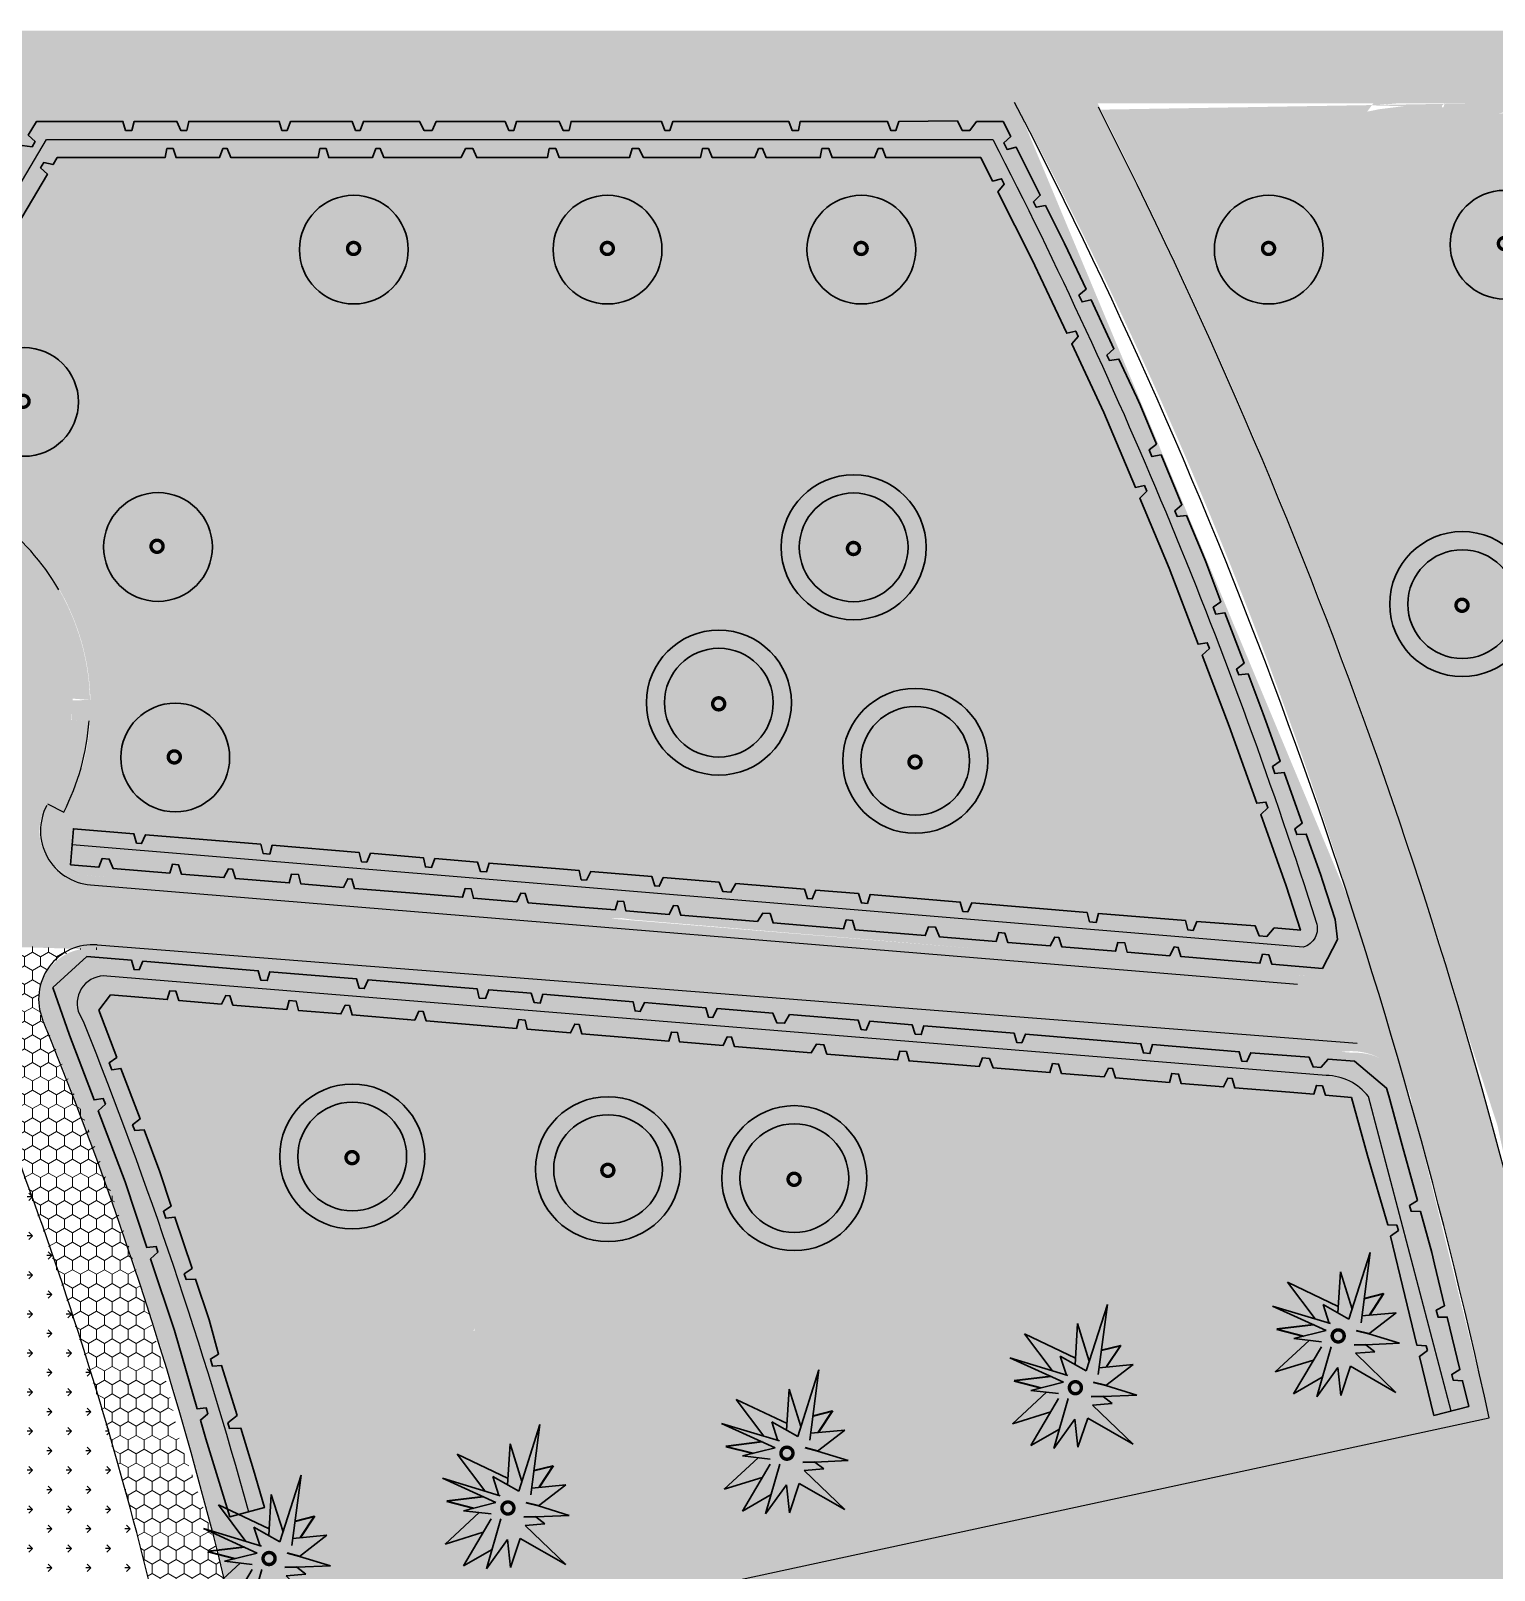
# Model space of a CAD drawing. Header units: millimetres. Extents: x -164772 to 106339, y -135449 to 107526.
# Drawn here: x 31627 to 71992, y 19521 to 61999 of the extents above; entities that cross this region are included whole.
import ezdxf

# ---------------------------------------------------------------- set-up
doc = ezdxf.new("R2010")
doc.units = ezdxf.units.MM
doc.linetypes.add('HIDDEN2', pattern=[4.762499999999999, 3.175, -1.5875])
for name, color, linetype, lineweight in [('bord2', 251, 'Continuous', 25), ('border', 250, 'HIDDEN2', 13), ('paving', 250, 'Continuous', 25)]:
    doc.layers.add(name, color=color, linetype=linetype, lineweight=lineweight)
for name, color, linetype, lineweight, true_color in [('graas', 7, 'Continuous', 25, 0x83f83f), ('hatch', 7, 'Continuous', 9, 0x4a4a4a), ('plants', 7, 'Continuous', 30, 0x3d5129)]:
    doc.layers.add(name, color=color, linetype=linetype, lineweight=lineweight, true_color=true_color)
doc.linetypes.add('зигзаг', pattern='A,0.00254,-5.08,[131,ltypeshp.shx,S=5.08,R=0,X=-5.08,Y=0],-10.16,[131,ltypeshp.shx,S=5.08,R=180,X=5.08,Y=0],-5.08', length=20.32254)
pattern_1 = [(90, (0, 0), (-219.9704516, 381), [254, -508]), (210, (0, 0), (-219.9704530418713, -380.9999991675352), [254, -508]), (150, (0, 0), (-439.9409046418711, 8.324647552006501e-07), [-508, 254])]
pattern_2 = [(180, (-4473365.146383688, -8882723.76375498), (-538.8153672, -538.8153672), [142.875, -934.7557343999999]), (135, (-4473365.146383688, -8882723.76375498), (-538.8153672641492, -538.8153672641491), [142.875, -619.1249999999999]), (225, (-4473365.146383688, -8882723.76375498), (538.8153672641491, -538.8153672641492), [142.875, -619.1249999999999])]

# ---------------------------------------------------------------- blocks, each defined once
blk = doc.blocks.new('С')
at = {"layer": 'plants', "const_width": 0.1885352972114263}
blk.add_lwpolyline([(63630.32345716628, 41940.31817765423, 1), (63630.98698572459, 41940.31817765423, 1)], format="xyb", close=True, dxfattribs=at)
at = {"layer": 'plants', "linetype": 'зигзаг', "ltscale": 0.1}
blk.add_circle((63630.59096005273, 41940.30680358259), 3, dxfattribs=at)
blk = doc.blocks.new('Б')
at = {"layer": 'plants', "const_width": 0.1885352972114263}
blk.add_lwpolyline([(63583.59903664938, 41953.88570157746, 1), (63584.26256520769, 41953.88570157746, 1)], format="xyb", close=True, dxfattribs=at)
at = {"layer": 'plants'}
for radius in [4, 3]:
    blk.add_circle((63583.86653953583, 41953.87432750583), radius, dxfattribs=at)
blk = doc.blocks.new('Р')
at = {"layer": 'plants', "const_width": 0.1885352972114263}
blk.add_lwpolyline([(63573.59903664942, 42000.92048726147, 1), (63574.26256520773, 42000.92048726147, 1)], format="xyb", close=True, dxfattribs=at)
at = {"layer": 'plants'}
blk.add_circle((63573.86653953586, 42000.90911318984), 4, dxfattribs=at)
at = {"layer": 'plants', "linetype": 'зигзаг', "ltscale": 0.1}
blk.add_circle((63573.86653953586, 42000.90911318984), 3, dxfattribs=at)
blk = doc.blocks.new('елка')
at = {"layer": 'plants'}
for p, q in [((2684.137915449879, -2741.3783145817), (2683.17369059867, -2738.18267230506)), ((2683.17369059867, -2738.18267230506), (2684.518721021184, -2741.139387633171)), ((2686.810000354512, -2738.334006180307), (2685.068330281675, -2740.20752258956)), ((2686.15154143987, -2740.43941125017), (2686.810000354512, -2738.334006180307)), ((2683.878856771224, -2740.519740085719), (2681.85674631787, -2738.996862432773)), ((2681.85674631787, -2738.996862432773), (2683.185360237356, -2741.803345910427)), ((2684.518721021184, -2741.139387633171), (2684.967064495355, -2739.347439359115)), ((2684.967064495355, -2739.347439359115), (2685.146400340556, -2740.870596969208)), ((2685.415407969526, -2740.870596969208), (2688.015789308447, -2739.347439359115)), ((2688.015789308447, -2739.347439359115), (2687.101557942712, -2740.925316069123)), ((2683.891041701811, -2742.393750073171), (2683.084026537239, -2740.960192355153)), ((2683.084026537239, -2740.960192355153), (2684.127159162083, -2741.303114969722)), ((2681.281810564045, -2741.913432647301), (2683.53731230745, -2741.780857791904)), ((2683.344918255866, -2742.566773831772), (2681.281810564045, -2741.913432647301)), ((2688.105461092217, -2741.945764131189), (2686.491423040732, -2742.483349965245)), ((2686.555035642428, -2741.775871016461), (2688.105461092217, -2741.945764131189)), ((2680.214629847011, -2743.558517127227), (2683.891041701811, -2742.393750073171)), ((2684.092640694763, -2743.061732288157), (2680.214629847011, -2743.558517127227)), ((2683.532362289072, -2744.992074845245), (2683.711705856611, -2743.110531185245)), ((2685.774079659928, -2742.752140629208), (2685.684407876159, -2743.827307791189)), ((2687.926125247015, -2744.992074845245), (2685.774079659928, -2742.752140629208)), ((2686.491423040732, -2742.483349965245), (2687.926125247015, -2744.992074845245)), ((2684.699671514813, -2743.482638365096), (2683.532362289072, -2744.992074845245)), ((2684.699671514813, -2743.482638365096), (2685.217886019367, -2745.183522291165)), ((2685.217886019367, -2745.183522291165), (2685.30016729786, -2743.333675832381)), ((2685.684407876159, -2743.827307791189), (2685.300167297859, -2743.33367583238))]:
    blk.add_line(p, q, dxfattribs=at)
at = {"layer": 'plants', "lineweight": 40, "ltscale": 0.5}
for p, q in [((2684.199966884971, -2740.439088401116), (2684.442664671782, -2738.421274240084)), ((2684.442664671782, -2738.421274240084), (2684.826215207915, -2739.910098373738)), ((2684.699671514813, -2743.482638365096), (2684.525454297167, -2742.804097973426)), ((2685.30016729786, -2743.333675832381), (2685.319599980388, -2742.674530534855)), ((2682.748386677804, -2743.233935265844), (2682.477887483905, -2744.29967250393)), ((2682.477887483905, -2744.29967250393), (2683.672987516406, -2743.516736150048))]:
    blk.add_line(p, q, dxfattribs=at)
at = {"layer": 'plants', "linetype": 'ByBlock'}
for p, q in [((2685.417303040573, -2741.406953151223), (2688.171811254628, -2740.619261634248)), ((2688.171811254628, -2740.619261634248), (2686.555035642428, -2741.775871016461))]:
    blk.add_line(p, q, dxfattribs=at)
at = {"layer": 'plants', "const_width": 0.1885352972114263}
blk.add_lwpolyline([(2684.485085379165, -2741.798864123845, 1), (2685.148613937472, -2741.798864123845, 1)], format="xyb", close=True, dxfattribs=at)

msp = doc.modelspace()

# ---------------------------------------------------------------- hatches: boundary and pattern name
at = {"layer": 'graas'}
h = msp.add_hatch(dxfattribs=at)
h.set_pattern_fill('GRASS,_O', color=256, scale=30, angle=90)
h.set_pattern_definition([(180, (200742.8288006829, -3999725.260354161), (-538.8153672, -538.8153672), [142.875, -934.7557343999999]), (135, (200742.8288006829, -3999725.260354161), (-538.8153672641492, -538.8153672641491), [142.875, -619.1249999999999]), (225, (200742.8288006829, -3999725.260354161), (538.8153672641491, -538.8153672641492), [142.875, -619.1249999999999])])
edge = h.paths.add_edge_path()
edge.add_arc((3959.030039913225, 48800.59289459283), 8126.676300431104, 100.7306834289347, 145.7787022963505)
edge.add_line((-2760.68765136486, 53370.96069615059), (-5900.72601699856, 50099.95196564474))
edge.add_line((-5900.726016998553, 50099.951965645), (-8851.633577133973, 47026.05413376272))
edge.add_line((-8851.633577133794, 47026.05413376265), (-10348.33013532541, 45466.83917947636))
edge.add_line((-10348.33013532524, 45466.8391794763), (-10842.03795222937, 44952.53890941931))
edge.add_arc((-245891.8045094286, -132689.9431384047), 294627.2970834593, 395.33427975828073, 397.0807266086936, ccw=False)
edge.add_line((-5537.296563743417, 37706.52013737107), (-2926.947686607469, 34304.2736373276))
edge.add_line((-2926.947686607753, 34304.27363732787), (-817.7235081878171, 34871.12028159363))
edge.add_line((-817.7235081878389, 34871.12028159345), (1639.938693978991, 36348.41422167256))
edge.add_line((1639.93869397902, 36348.41422167285), (1983.949727292129, 36555.19830061878))
edge.add_line((1983.949727292369, 36555.19830061872), (2392.792366512353, 36800.9524782408))
edge.add_line((2392.792366512316, 36800.95247824075), (4501.571216854194, 33113.4841246073))
edge.add_line((4501.571216853998, 33113.48412460745), (20764.61870250817, 41854.54762176766))
edge.add_line((20764.61870250824, 41854.54762176753), (20484.81444407463, 42616.20810554971))
edge.add_arc((26844.26657326167, 43383.19233996797), 6405.536370926965, 139.8377190172445, 186.8769651278477, ccw=False)
edge.add_arc((30384.76561330465, 45032.31910698724), 8793.341242286904, 147.8121510107635, 163.6038755406846, ccw=False)
edge.add_line((22942.90678013556, 49716.50391445267), (24396.06539333351, 52220.32135464699))
edge.add_line((24396.06539333353, 52220.32135464675), (25139.90782143709, 53501.97473186877))
edge.add_line((25139.90782143707, 53501.97473186911), (25908.2779090512, 54825.88969092269))
edge.add_line((25908.27790905136, 54825.88969092262), (28910.39088793335, 59998.58231077064))
edge.add_line((28910.39088793305, 59998.58231077068), (17584.9383189222, 59086.94208212709))
edge.add_line((17584.93831892239, 59086.94208212713), (14730.00065830357, 58828.99420451016))
edge.add_line((14730.0006583037, 58828.99420451005), (2445.901390035084, 56785.15984471024))
edge = h.paths.add_edge_path()
edge.add_line((17584.93831892239, 59086.94208212713), (28910.39088793324, 59998.58231077073))
edge.add_line((28910.39088793305, 59998.58231077068), (61051.76526143778, 59998.5823107816))
edge.add_arc((-69863.49566944156, -6844.387988402001), 146992.4767565257, 376.34994147656136, 387.04803655588955, ccw=False)
edge.add_line((71184.64739135207, 34534.46605710968), (72081.63738748418, 31795.96062640638))
edge.add_line((72081.63738748405, 31795.96062640616), (72642.9973684089, 29192.99456922585))
edge.add_line((72642.99736840904, 29192.9945692262), (73823.71738930132, 24152.16131918335))
edge.add_line((73823.71738930113, 24152.16131918322), (86177.33383768599, 26820.41754026585))
edge.add_line((86177.33383768584, 26820.41754026575), (89536.40661013717, 59998.58231077957))
edge.add_line((89536.40661013752, 59998.58231077951), (71564.05116068537, 59998.58231077588))
edge.add_line((71564.05116068499, 59998.5823107758), (68486.72604392386, 59765.60212672796))
edge.add_line((68486.72604392396, 59765.60212672832), (68810.07235207818, 59832.50878647034))
edge.add_line((68810.07235207802, 59832.50878647021), (69509.99787866534, 59921.54758957229))
edge.add_line((69509.99787866577, 59921.54758957219), (71564.05116068537, 59998.58231077594))
edge.add_line((71564.05116068499, 59998.5823107758), (69357.05951933387, 59998.5823107758))
edge.add_line((69357.05951933397, 59998.5823107758), (68609.75693280471, 59935.49813025258))
edge.add_line((68609.75693280456, 59935.49813025263), (68698.35998478961, 60039.5278659739))
edge.add_line((68698.35998478971, 60039.52786597381), (63167.04136877139, 59998.58231077576))
edge.add_line((63167.04136877154, 59998.5823107758), (68207.86377479992, 59998.5823107758))
edge.add_line((68207.86377479995, 59998.5823107758), (71564.05116068522, 59998.5823107758))
edge.add_line((71564.05116068499, 59998.5823107758), (69509.9978786654, 59921.54758957206))
edge.add_line((69509.99787866577, 59921.54758957219), (68609.7569328059, 59935.49813025272))
edge.add_line((68609.7569328055, 59935.49813025263), (68486.72604392383, 59765.60212672982))
edge.add_line((68486.72604392396, 59765.60212673018), (71564.05116068509, 59998.58231077621))
edge.add_line((71564.05116068499, 59998.5823107758), (17584.93831892219, 59086.94208212676))
h.paths.add_polyline_path([(70591.46466796633, 59890.67126700659), (70626.60701693661, 59998.5823107758), (70549.69458024969, 59932.10985402348), (70555.51738870583, 59885.39013478257)], flags=16)
h.paths.add_polyline_path([(72525.30902560634, 59784.2156843157), (72771.04261426927, 59846.08117221021), (72492.39406040937, 59838.38227186775), (72100.00797238687, 59698.22256156061)], flags=16)
h = msp.add_hatch(dxfattribs=at)
h.set_pattern_fill('GRASS,_O', color=256, scale=30, angle=90)
h.set_pattern_definition([(180, (-4349823.759995895, -8691380.912882064), (-538.8153672, -538.8153672), [142.875, -934.7557343999999]), (135, (-4349823.759995895, -8691380.912882064), (-538.8153672641492, -538.8153672641491), [142.875, -619.1249999999999]), (225, (-4349823.759995895, -8691380.912882064), (538.8153672641491, -538.8153672641492), [142.875, -619.1249999999999])])
edge = h.paths.add_edge_path()
edge.add_line((58802.18649480046, 59998.58231077254), (31219.72046533117, 59998.58231077436))
edge.add_line((31219.72046533107, 59998.58231077394), (66768.45920548827, 35930.83445437094))
edge.add_arc((66650.71388933455, 37425.32234277812), 1499.119077348959, 274.5048224896829, 368.6693147976592)
edge.add_line((68132.70516237916, 37651.28666450598), (58802.18649480029, 59998.58231077249))
h.paths.add_polyline_path([(31219.72046533479, 59998.58231076696), (26094.89882332851, 51168.42592688561), (65446.57312280891, 36021.28344385841), (66768.45920548841, 35930.83445437116)])
edge = h.paths.add_edge_path()
edge.add_arc((27242.2675825243, 50953.06372270505), 1167.405648680772, 169.3692226617063, 264.99699422448)
edge.add_line((27140.46046642001, 49790.10574423759), (27118.29065536735, 49290.59748656786))
edge.add_line((27118.29065536774, 49290.59748656773), (27653.50895678518, 49242.41496391705))
edge.add_line((27653.50895678504, 49242.41496391692), (27720.90811148148, 49737.8514925927))
edge.add_arc((26855.94573387058, 43379.70116071825), 6416.715324634556, 418.70846167043317, 442.25304273620395, ccw=False)
edge.add_line((30188.74221945481, 48863.012490843), (29929.04576130405, 48435.7447181008))
edge.add_line((29929.04576130417, 48435.74471810045), (30375.1095008492, 48136.06601362283))
edge.add_line((30375.10950084935, 48136.06601362307), (30672.50117628929, 48538.00903368546))
edge.add_arc((26855.94573390504, 43379.70116074153), 6416.715324592732, 361.3795355586285, 413.5028107841982, ccw=False)
edge.add_line((33270.80118961093, 43534.18429661685), (32770.9461133616, 43522.14674094427))
edge.add_line((32770.94611336171, 43522.14674094415), (32759.47362958042, 42984.8864988175))
edge.add_line((32759.47362958054, 42984.88649881774), (33258.35920813374, 42951.52215388743))
edge.add_arc((27439.30042462024, 43280.09934118346), 5828.328070209788, 330.9630723200451, 356.7681859281725, ccw=False)
edge.add_line((32535.04881052693, 40451.18497671097), (32103.18616417687, 40645.84159973451))
edge.add_arc((33191.63658622253, 39906.84674574717), 1315.613056894671, 145.8257646253128, 242.5063031528154)
edge.add_line((32584.28246382457, 38739.81688945371), (37747.50335521888, 38312.6893703806))
edge.add_line((37747.50335521923, 38312.68937038074), (47568.94021846448, 37500.21087113017))
edge.add_line((47568.9402184642, 37500.21087113026), (47921.30187049571, 37514.14800866012))
edge.add_line((47921.30187049574, 37514.14800865998), (48220.01194427489, 37472.55255632947))
edge.add_line((48220.01194427508, 37472.55255632944), (65446.57312280929, 36021.28344385845))
edge.add_line((65446.57312280891, 36021.28344385841), (26094.89882332821, 51168.42592689267))
h = msp.add_hatch(dxfattribs=at)
h.set_pattern_fill('GRASS,_O', color=256, scale=30, angle=90)
h.set_pattern_definition(pattern_2)
edge = h.paths.add_edge_path(flags=17)
edge.add_line((27371.74402735216, 37485.5114493999), (27415.33225706733, 36987.41500670218))
edge.add_arc((26855.94573388129, 43379.7011607271), 6416.715324623766, 228.048817025931, 275.0011915137461, ccw=False)
edge.add_line((22566.38956444451, 38607.49586060553), (22900.63815990081, 38979.35319404821))
edge.add_line((22900.6381599011, 38979.35319404819), (35675.24588529162, 15919.16346265457))
edge.add_arc((-69870.61643932879, -6846.827105901162), 107973.2345556773, 372.1720789778518, 383.5153994658531)
edge.add_arc((27578.01823929903, 35907.31182009171), 1591.622794655084, 371.84482852996, 457.4464747540169)
edge = h.paths.add_edge_path(flags=16)
edge.add_line((17722.21823786358, 26012.41495327283), (17746.42800129268, 26090.46865026337))
edge.add_line((17746.42800129271, 26090.46865026331), (17699.26809867951, 26020.34785824226))
edge.add_arc((17743.01577980789, 26109.74706807737), 99.52928374760653, 243.9250934254359, 257.938644652764)
edge = h.paths.add_edge_path()
edge.add_arc((21637.82023255407, 38008.40820470828), 1592.935431826166, 397.5556652949272, 475.9277020066376)
edge.add_line((20941.33045584356, 39441.00908454278), (15226.09002840879, 36456.89496368107))
edge.add_line((15226.09002840911, 36456.89496368128), (5435.140360566969, 31344.71962627672))
edge.add_line((5435.140360566984, 31344.71962627633), (9789.769502198433, 21151.75322705674))
edge.add_line((9789.769502198054, 21151.75322705698), (12675.85741866389, 10944.84196494857))
edge.add_line((12675.857418664, 10944.84196494849), (35675.24588529499, 15919.16346265461))
edge.add_line((35675.24588529506, 15919.16346265472), (22900.6381599009, 38979.35319405561))
edge = h.paths.add_edge_path(flags=16)
edge.add_line((14748.466003929, 22918.10263943024), (14772.67576735082, 22996.15633642806))
edge.add_line((14772.67576735067, 22996.15633642817), (14725.51586474475, 22926.03554439985))
edge.add_arc((14769.26354587331, 23015.43475423524), 99.52928374760653, 243.9250934254359, 257.938644652764)
h = msp.add_hatch(dxfattribs=at)
h.set_pattern_fill('GRASS,_O', color=256, scale=30, angle=90)
h.set_pattern_definition(pattern_2)
edge = h.paths.add_edge_path()
edge.add_line((68093.14571579659, 33798.20806192563), (52421.15711024041, 35094.67353432208))
edge.add_line((52421.15711024051, 35094.67353432209), (56428.8742063454, 20395.05110521149))
edge.add_line((56428.87420634526, 20395.05110521152), (71861.05069139814, 23728.24516082603))
edge.add_line((71861.05069139806, 23728.24516082605), (69630.54665916001, 32705.97791210807))
edge.add_arc((68175.01462590715, 32285.32285082623), 1515.09873619087, 376.1195228907318, 453.0975068508514)
edge = h.paths.add_edge_path(flags=16)
edge.add_line((46831.94478787175, 29214.34973503839), (46856.15455130085, 29292.40343202892))
edge.add_line((46856.15455130088, 29292.40343202933), (46808.99464868768, 29222.28264000829))
edge.add_arc((46852.74232981653, 29311.68184984339), 99.52928374760653, 243.9250934254359, 257.938644652764)
edge = h.paths.add_edge_path()
edge.add_line((52421.15711024051, 35094.67353432908), (43900.53934631121, 35799.54175573536))
edge.add_line((43900.53934631097, 35799.54175573544), (33295.98213629898, 36676.80389641605))
edge.add_arc((33250.16922526687, 35282.21735698733), 1395.338825795937, 448.1184797328185, 564.0932003810369)
edge.add_arc((-69870.62040730173, -6846.827134255744), 109999.9999997944, 372.17207855178964, 382.19828402419284, ccw=False)
edge.add_line((37656.44333294286, 16346.50301378829), (56428.8742063488, 20395.05110521136))
edge.add_line((56428.87420634898, 20395.05110521152), (52421.15711024045, 35094.6735343294))
edge = h.paths.add_edge_path(flags=16)
edge.add_line((43858.19255393717, 26120.03742119627), (43882.40231735899, 26198.09111819408))
edge.add_line((43882.40231735931, 26198.0911181942), (43835.24241475338, 26127.97032616588))
edge.add_arc((43878.99009588148, 26217.36953600127), 99.52928374760653, 243.9250934254359, 257.938644652764)
at = {"layer": 'hatch'}
h = msp.add_hatch(dxfattribs=at)
h.set_pattern_fill('HONEY', color=256, scale=80, angle=90, style=0)
h.set_pattern_definition(pattern_1)
edge = h.paths.add_edge_path()
edge.add_arc((-69881.46180615833, -6884.365332357906), 147000.0000001027, 12.18808026201955, 14.75600942719163)
edge.add_line((72270.36498191414, 30557.0307533122), (70762.7849985637, 35910.59696802928))
edge.add_arc((-69874.147240239, -6844.295708084806), 146992.270399799, 16.90974367711396, 27.0480372412474)
edge.add_line((61040.92910450158, 59998.5823189598), (99452.3706508104, 59998.58231897236))
edge.add_line((99452.3706508104, 59998.58231897236), (99395.40264480349, 61998.58231897236))
edge.add_line((99395.40264480349, 61998.58231897236), (59447.82130728263, 61998.58231896492))
edge.add_line((59447.82130728263, 61998.58231896492), (30595.14595694953, 61998.5823189598))
edge.add_line((30595.14595694953, 61998.5823189598), (16945.86516512997, 61988.26880002492))
edge.add_line((16945.86516512997, 61988.26880002492), (-3567.348578616627, 60448.49003891589))
edge.add_arc((-3374.123247103395, 55057.6649270438), 5394.286923730429, 92.05279493754608, 143.8686936023163)
edge.add_line((-7730.915242729039, 58238.34015761693), (-18132.86930888266, 47402.67892859042))
edge.add_line((-18132.86930888266, 47402.67892859042), (-16672.74837890108, 46036.63276343425))
edge.add_line((-16672.74837890108, 46036.63276343425), (-5728.012840780124, 57437.70661726703))
edge.add_arc((-3317.575444669025, 55138.27892674438), 3331.302469682569, 88.46949512775649, 136.3501894644947, ccw=False)
edge.add_line((-3228.599112065305, 58468.39294232246), (15564.12557443019, 59857.14324810919))
edge.add_line((15564.12557443019, 59857.14324810919), (28899.55473098877, 59998.5823189598))
edge.add_line((28899.55473098877, 59998.5823189598), (22620.9490487233, 49180.43606528737))
edge.add_line((22620.9490487233, 49180.43606528737), (26084.06266638842, 51168.42593507101))
edge.add_line((26084.06266638842, 51168.42593507101), (31208.88430839098, 59998.5823189598))
edge.add_line((31208.88430839098, 59998.5823189598), (58791.35033786472, 59998.58231895421))
edge.add_arc((-54171.07139741258, -287.3738305000734), 128042.591480931, 17.235339079441417, 28.088016096466788, ccw=False)
edge.add_arc((66639.87773244892, 37425.32235091808), 1499.119077303557, -85.99513206908068, 8.669314800259372, ccw=False)
edge.add_line((66744.57804965528, 35929.86394243178), (32573.44630688552, 38739.81689763746))
edge.add_arc((33184.64964260057, 39909.95136780423), 1320.145520714164, 144.95697507831, 242.4203150541866, ccw=False)
edge.add_line((32103.81865024633, 40667.96756936473), (32548.2129454594, 40438.80886806744))
edge.add_arc((26845.10957694999, 43379.70116891079), 6416.71532460831, 332.7214142434506, 356.1738846724419)
edge.add_line((33247.52305119271, 42951.52216207099), (32748.63747264045, 42984.88650700313))
edge.add_line((32748.63747264045, 42984.88650700313), (32784.75132173645, 43570.73659359574))
edge.add_line((32784.75132173645, 43570.73659359574), (33259.96503267077, 43534.18430480226))
edge.add_arc((26845.10957693975, 43379.70116891706), 6416.715324618582, 1.379535558713001, 53.5028107840688)
edge.add_line((30661.66501935079, 48538.00904187285), (30364.27334390926, 48136.06602180847))
edge.add_line((30364.27334390926, 48136.06602180847), (29918.20960436036, 48435.74472628771))
edge.add_line((29918.20960436036, 48435.74472628771), (30177.90606252202, 48863.01249902479))
edge.add_arc((26845.10957692671, 43379.7011688878), 6416.715324650543, 58.70846167040663, 82.25304273618802)
edge.add_line((27710.07195454157, 49737.85150077804), (27642.67279984496, 49242.41497210231))
edge.add_line((27642.67279984496, 49242.41497210231), (27107.45449843044, 49290.59749475498))
edge.add_line((27107.45449843044, 49290.59749475498), (27129.62430947919, 49790.10575242106))
edge.add_arc((27231.43142559108, 50953.06373089304), 1167.405648685427, 169.3692226622422, 264.9969942241267, ccw=False)
edge.add_line((26084.06266638842, 51168.42593507101), (22609.97613767366, 49161.52954964274))
edge.add_arc((24276.69583353629, 48173.65237149104), 1937.486997037504, 149.344461862475, 187.5203796870299)
edge.add_line((22355.87437996475, 47920.07633321316), (22685.12178809309, 47587.07824129474))
edge.add_line((22685.12178809309, 47587.07824129474), (23472.26380497055, 46231.2420957273))
edge.add_arc((26845.10957698557, 43379.70116895294), 4416.715324635352, -63.71056121522571, 139.7874633591334, ccw=False)
edge.add_arc((26845.10957693838, 43379.70116890685), 4416.715324614926, 270.2188485147508, 296.28943878558783, ccw=False)
edge.add_line((26861.9797416648, 38963.01806320067), (27404.49610012277, 36987.41501489145))
edge.add_line((27404.49610012277, 36987.41501489145), (27439.24435559901, 37492.8918380969))
edge.add_arc((27589.86883542086, 36000.47357700147), 1499.999999990896, 31.668273032652905, 95.76314452310072, ccw=False)
edge.add_line((28866.52176590609, 36787.97424052891), (33034.67197206543, 36662.46526843638))
edge.add_line((33034.67197206543, 36662.46526843638), (67781.59303681333, 33823.0848485234))
edge.add_arc((68048.20537133666, 32153.3033236317), 1690.932428510866, 5.229241126043121, 99.0717840524631, ccw=False)
edge.add_line((69732.1001631424, 32307.41629491936), (70313.45306168243, 30134.35756873489))
edge.add_arc((-69881.46180602637, -6884.365332323279), 144999.9999999636, 12.188080271161027, 14.791453378161691, ccw=False)
edge.add_line((71850.21453445518, 23728.24516901144), (20403.20168226558, 12616.21068364711))
edge.add_line((20403.20168226558, 12616.21068364711), (20225.49660572988, -6881.55304368442))
edge.add_line((20225.49660572988, -6881.55304368442), (27860.81560829907, -6881.553043688145))
edge.add_line((27860.81560829907, -6881.553043688145), (38592.97779325136, 3845.194462671912))
edge.add_line((38592.97779325136, 3845.194462671912), (49327.44061762394, -6881.553043684422))
edge.add_line((49327.44061762394, -6881.553043684422), (61723.05876921835, -6889.830829475972))
edge.add_line((61723.05876921835, -6889.830829475972), (75461.70133191367, 6848.81173321608))
edge.add_line((75461.70133191367, 6848.81173321608), (89141.54750944182, -6881.553043686286))
edge.add_line((89141.54750944182, -6881.553043686286), (89851.36192080073, -6881.553043684424))
edge.add_line((89851.36192080073, -6881.553043684424), (104356.11189295, -6794.153272720489))
edge.add_line((104356.11189295, -6794.153272720489), (102400.4253539496, 61864.96527580454))
edge.add_line((102400.4253539496, 61864.96527580454), (99395.40264480255, 61998.58231897236))
edge.add_line((99395.40264480255, 61998.58231897236), (100278.6704939345, 29870.06243505658))
edge.add_line((100278.6704939345, 29870.06243505658), (73805.13421307303, 24150.48804954801))
h = msp.add_hatch(dxfattribs=at)
h.set_pattern_fill('HONEY', color=256, scale=80, angle=90, style=0)
h.set_pattern_definition(pattern_1)
edge = h.paths.add_edge_path()
edge.add_arc((33298.73513111026, 35249.08841476965), 1462.374922123061, 71.73166715624438, 212.8014901341805, ccw=False)
edge.add_line((33757.1423821889, 36637.75799570562), (32975.45867799155, 36652.37821153773))
edge.add_line((32975.45867799149, 36652.37821153787), (28794.40074931212, 36894.39911550435))
edge.add_line((28794.40074931244, 36894.39911550426), (30169.71304938579, 33748.5375805386))
edge.add_line((30169.71304938589, 33748.53758053857), (30246.25706787639, 33559.37462710924))
edge.add_arc((-91652.92485910867, -13985.49245668478), 130843.1310405091, 374.3870656065209, 381.3074914278701, ccw=False)
edge.add_line((35086.87107493189, 18525.26064258351), (35445.710705445, 16994.21776490787))
edge.add_line((35445.71070544488, 16994.21776490801), (35664.40972834688, 15919.16347084391))
edge.add_line((35664.40972834705, 15919.16347084384), (37645.60717600132, 16346.50302197929))
edge.add_arc((160.6678037878228, 9318.067804427854), 38138.16436780654, 370.6196686913601, 381.0827074041348)
edge.add_arc((-19850.41532871433, 11440.57241183663), 56792.87966828685, 371.7819167680296, 383.9078858223735)

# ---------------------------------------------------------------- linework, layer by layer
at = {"layer": 'bord2'}
for points in [[(27326.44319786291, 50992.26410566135), (32055.44100211208, 58998.58231895794), (58164.02202052689, 58998.58231896492, -0.04143943485962717), (67084.35411128702, 37400.77219873949, -0.4335112861640887), (66721.26087049648, 36712.49886143583), (32763.82180175438, 39537.80492225059)], [(70807.944578998, 23911.09152315374), (68520.81848687513, 32590.92300370106, 0.2296552266533906), (67357.9238409863, 33172.47257284124), (33721.33061690508, 35915.9762520809, 0.5290279090723676), (32937.22690706068, 34950.34405351852), (33090.27801315087, 34621.84080022576, -0.02827579828952964), (37629.53024949991, 21131.96128646055, -0.02827579828952964)]]:
    msp.add_lwpolyline(points, format="xyb", dxfattribs=at)
at = {"layer": 'paving'}
for p, q in [((32090.54008438551, 40669.94853898327), (32534.99835889108, 40440.91395159162)), ((33271.81374797338, 38432.49878770395), (66565.14716934154, 35687.66848884433)), ((33459.41602862972, 36777.10373450446), (68208.86605558285, 34062.70209242732)), ((37639.1201586865, 16338.99475965838), (71850.21453445891, 23728.24516901144))]:
    msp.add_line(p, q, dxfattribs=at)
for centre, radius, start, end in [((-69881.46180604052, -6884.365332415286), 145000, 12.18808027106711, 27.47625529069141), ((-69881.46180604052, -6884.365332415286), 147000, 12.18808026186612, 27.01586280905969), ((26831.07391654068, 43380.21344521226), 6416.71532462249, 29.82998633192687, 53.51881164494686), ((26831.07391654068, 43380.21344521226), 6416.71532462249, 332.7374151041305, 356.1898855329558), ((33395.06136312309, 39927.4268881013), 1500, 152.2547467516625, 265.2869746813678), ((-69881.45783796234, -6873.325467160861), 107973.2345557564, 12.18807983839872, 23.74575346545814), ((33342.60160056149, 35281.65918876001), 1500, 85.53349506098424, 202.2142848849241), ((-69881.46180604052, -6873.325496682855), 110000, 12.18807941251413, 22.2142848849241)]:
    msp.add_arc(centre, radius, start, end, dxfattribs=at)
at = {"layer": 'plants', "linetype": 'ByBlock'}
for p, q in [((67605.70318314314, 37472.54155196206), (67665.61459931984, 36920.84427312485)), ((68139.13127586778, 33563.18058721026), (69025.91907092856, 32818.0211516186))]:
    msp.add_line(p, q, dxfattribs=at)
at = {"layer": 'plants'}
for p, q in [((32231.14481323837, 35597.18469411324), (32694.06693397203, 34284.11246000699)), ((33825.33590520938, 35395.81901194065), (33499.63522590111, 34978.95570779455)), ((70324.24500326134, 23786.05533148165), (71292.17547132607, 24036.12774224117))]:
    msp.add_line(p, q, dxfattribs=at)
at = {"layer": 'plants', "linetype": 'ByBlock'}
for points in [[(31391.9822106815, 58836.41964449598), (31660.79028810673, 58799.68048362159), (31746.32973357403, 58944.08131215074), (31557.80581684663, 59116.349751466), (31784.2308463703, 59498.58231895794), (34166.16237618654, 59498.58231895794)], [(32702.73629409141, 59498.58231896492), (34166.16237618375, 59498.58231896679), (34239.53741357123, 59248.58231896679), (34413.49027313545, 59248.58231896865), (34482.58719565087, 59498.58231896679), (35657.48915936911, 59498.58231896679), (35762.88151407774, 59248.58231896306), (35930.71654024786, 59248.58231897051), (35982.84793541367, 59498.58231896679), (37932.07000196605, 59498.58231896492), (38477.88194691829, 59498.58231896306), (38554.39081737372, 59248.58231896492), (38698.01890875139, 59248.58231896865), (38794.30676638541, 59498.58231896865), (40490.67527169428, 59498.58231896679), (40586.36201246009, 59248.58231897051), (40710.81223352646, 59248.58231897051), (40802.62364213281, 59498.58231896492), (42348.82280059272, 59498.58231896679), (42475.65728926911, 59248.58231896679), (42694.76958339681, 59248.58231896492), (42812.58722450371, 59498.58231896492), (42812.58722450371, 59498.58231896492), (44711.25707900777, 59498.58231897237), (44813.90400812049, 59248.58231896865), (44949.50679355414, 59248.58231897237), (45027.68189848001, 59498.58231896679), (46202.58386219732, 59498.58231896865), (46307.97621690548, 59248.58231896679), (46475.81124307328, 59248.58231897051), (46527.94263824654, 59498.58231897237), (49022.9766497465, 59498.58231896166), (49117.62771424391, 59248.58231896306), (49257.41205019756, 59248.58231896492), (49339.40146921455, 59498.58231896492), (52534.60220905227, 59498.58231896492), (52623.97821553863, 59248.58231896166), (52805.15221473035, 59248.58231897237), (52852.88081277927, 59498.58231896492), (55256.77706085817, 59498.58231896306), (55346.15485432717, 59248.58231896492), (55488.96382810381, 59248.58231896492), (55573.20188032995, 59498.58231896865), (57186.02714050208, 59510.12563651013), (57321.07691861336, 59248.58231896166), (57531.99227023657, 59248.58231896865), (57712.32264552425, 59498.58231896166), (58446.06522770851, 59498.58231896492)], [(57712.32264552658, 59498.58231896492), (58446.06522770851, 59498.58231896492), (58656.47232633616, 59080.62973863682), (58463.60659257342, 58907.76022265111), (58554.50520596487, 58727.19925173935), (58802.25560942824, 58791.04588078526), (59472.49026531792, 57459.69201638181), (59284.13532066132, 57277.8622706477), (59358.55773920772, 57130.02960687973), (59614.77325852328, 57177.06113303736), (60143.07748053941, 56127.63782790866)], [(56738.22273181026, 58498.58231896679), (56738.22273181026, 58498.58231896679), (55214.68392170007, 58498.58231896166), (55119.72282226357, 58748.58231896865), (55002.22498626282, 58748.58231896679), (54902.80311096712, 58498.58231896492), (53726.604696613, 58498.58231896306), (53640.4649994054, 58748.58231897237), (53450.09488750828, 58748.58231896306), (53403.61395910448, 58498.58231896679), (51913.07123706789, 58498.58231896166), (51810.42430795935, 58748.58231896679), (51702.29442218711, 58748.58231896492), (51596.64641759983, 58498.58231896679), (50421.7444538816, 58498.58231896679), (50317.75198817552, 58748.58231896306), (50150.84583679234, 58748.58231896166), (50096.38567783238, 58498.58231896306), (48527.07892623563, 58498.58231897051), (48401.33446551413, 58748.58231896865), (48209.97855953799, 58748.58231896679), (48138.90394475564, 58498.58231896865), (46201.16264656625, 58498.58231896679), (46104.61295455202, 58748.58231896679), (45927.93526568842, 58748.58231896679), (45875.80387052168, 58498.58231896492), (43926.58180396558, 58498.58231896492), (43926.58180396558, 58498.58231896492), (43823.54134683284, 58748.58231896166), (43621.74783685776, 58748.58231896865), (43494.07012029105, 58498.58231896492), (41367.97653423828, 58498.58231896492), (41265.32960513114, 58748.58231896679), (41147.83957240797, 58748.58231896865), (41051.55171477023, 58498.58231896865), (39847.37333964483, 58498.58231897051), (39771.2573963415, 58748.58231896865), (39603.42237017323, 58748.58231896865), (39551.29097500417, 58498.58231896492), (38591.74794358081, 58498.58231896306), (37147.39472692386, 58498.58231896679), (37044.74779781579, 58748.58231896166), (36927.25776509076, 58748.58231897051), (36830.96990745581, 58498.58231896166), (35633.77405089346, 58498.58231896865), (35550.6755890308, 58748.58231897424), (35382.84056285835, 58748.58231897051), (35330.70916768882, 58498.58231897051), (33867.75714557544, 58498.58231896166)], [(35330.70916768602, 58498.58231895794), (32354.14157018458, 58498.58231895794), (32240.26909421637, 58306.35194165497), (31982.8234080297, 58362.27217974891), (31897.28396256288, 58217.87135122721), (32085.80787928701, 58045.6029119045), (30814.1792411415, 55898.94147488619), (30546.77040789436, 55938.04272751142), (30486.8899855774, 55836.95740309828), (30652.90894967523, 55626.69790844996), (29028.03914956954, 52883.72308433433), (28759.23107214571, 52920.46224520872), (28673.69162667888, 52776.06141668143), (28862.21554340209, 52603.79297736431), (27747.71418630817, 50722.38120900844)], [(59241.9534638363, 55693.71848741271), (58302.99672521205, 57558.86179430461), (58478.90638122681, 57765.41285663522), (58403.43799689525, 57915.3232264468), (58156.69650578239, 57849.47249428793), (57829.91944702455, 58498.58231896492), (55214.68392170007, 58498.58231896166)], [(60143.0774806996, 56127.63782795244), (60143.0774806996, 56127.63782795244), (60143.0774806996, 56127.63782795244), (60234.87136550547, 55932.02463710778), (60234.87136550547, 55932.02463710778), (60734.01934814054, 54868.33798972242), (60536.45210195073, 54700.8618897866), (60622.32846704052, 54517.85896070539), (60871.74794459689, 54574.83771702186), (61504.95139902617, 53225.47824249142), (61311.64571589111, 53048.92073209681), (61381.95621400858, 52899.08873713812), (61639.3731004607, 52939.02497830991), (62138.48793362892, 51875.40897257118)], [(61225.72178438512, 51466.54659397206), (60338.64343767167, 53356.91463195677), (60520.1914480419, 53558.5277971039), (60448.89277489782, 53710.46559759234), (60200.42646617462, 53651.45563409482), (59242.04820866437, 55693.76411000644)], [(62138.48793357444, 51875.40897271693), (62138.48793357444, 51875.40897271693), (62138.48793357444, 51875.40897271693), (62222.16398647354, 51676.18810059461), (62222.16398647354, 51676.18810059461), (62677.16960136379, 50592.88394994433), (62472.88557080804, 50433.66995660267), (62551.16742239866, 50247.29191647335), (62802.71810981744, 50293.97067091432), (63379.92394287066, 48919.72504784451), (63179.52460219358, 48751.26215619598), (63243.61716099708, 48598.66681955061), (63502.4580029959, 48627.98874485404), (63957.43339990052, 47544.75653865098)], [(63028.63320300887, 47173.75696740209), (62220.00401358047, 49098.98893946553), (62409.68547637268, 49292.96958567253), (62344.69213222825, 49447.70956508168), (62094.01031974443, 49398.96214204193), (61225.61149106055, 51466.4971894287)], [(64679.67932526973, 42814.40232344161), (63940.08292281601, 44767.1942923223), (64136.54813210639, 44954.30113337844), (64077.10327884062, 45111.25623979329), (63824.84532823852, 45071.46165821332), (63028.62724099747, 47173.75458593763)], [(63957.43339995873, 47544.75653884749), (63957.43339995873, 47544.75653884749), (63957.43339995873, 47544.75653884749), (64033.96601652187, 47342.68378877596), (64033.96601652187, 47342.68378877596), (64450.12773844247, 46243.8719697581), (64240.30658463921, 46092.02947164842), (64311.9055036178, 45902.98340071741), (64564.95815317399, 45940.67970038441), (65092.88784354945, 44546.76153627181), (64886.61974310708, 44385.53774041918), (64945.24071120397, 44230.75797766217), (65204.96115382408, 44250.84898246641), (65621.09523748487, 43152.11013780723)], [(65621.0952375794, 43152.11013783983), (65621.0952375794, 43152.11013783983), (65621.0952375794, 43152.11013783983), (65693.78633399002, 42948.62391663392), (65693.78633399002, 42948.62391663392), (66089.05900608256, 41842.1260598386), (65876.399204666, 41694.28536964537), (65944.40424821732, 41503.91694740907), (66198.12555996768, 41536.81300217382), (66699.5560577742, 40133.14457192042), (66490.27096580781, 39975.85696309901), (66545.94948086349, 39819.99453715564), (66806.00389882058, 39835.16215043658), (67201.25032002732, 38728.73777847367)], [(66253.60625162648, 38408.92344565832), (65551.13355683416, 40375.37492619923), (65751.10780934544, 40558.72662857085), (65694.64676366627, 40716.77961440201), (65441.68026131132, 40681.77060053081), (64679.67932527346, 42814.40232344161)], [(32717.67584076031, 38983.17522016962), (32717.67584076031, 38983.17522016962), (32800.59074807839, 39979.73200110349), (34471.18531243523, 39841.65672906398), (34544.92235908863, 39584.70990195361), (34684.23168793294, 39573.19593328194), (34786.53487524363, 39815.59296853424), (37970.87786730305, 39552.4058169192), (38039.35778134476, 39295.89349380651), (38219.91612544629, 39280.97027843774), (38288.07491494502, 39526.18936106752), (40683.8023807576, 39328.18158070932), (40752.28407570926, 39071.66911040203), (40894.60776423031, 39059.90600376346), (40999.15194356508, 39302.117820174), (40999.15194356508, 39302.117820174), (40999.15194356508, 39302.117820174), (40999.15194356508, 39302.117820174), (40999.1519435688, 39302.11782017027), (40999.15194356508, 39302.11782017027)], [(42077.84436793831, 38209.553754319), (42077.84436793831, 38209.553754319), (40559.48275997323, 38335.04691498962), (40485.43673192496, 38592.01927952518), (40368.33817032651, 38601.69751988866), (40248.66176470901, 38360.73638770499), (39076.46024031025, 38457.61928665315), (39011.20563810385, 38713.865036523), (38821.48243099517, 38729.54573128468), (38754.56707138495, 38484.22387870544), (37269.08942608555, 38606.99916742652), (37187.38368590941, 38864.60461006363), (37079.62124090568, 38873.51121687007), (36953.73986327808, 38633.06292795626), (35782.83038398131, 38729.83903888942), (35699.78367953255, 38987.55531274018), (35533.44469905618, 39001.30329233038), (35458.577223452, 38756.63868514265), (33894.60319999392, 38885.90172918283), (33789.87841690817, 39145.40970441655), (33599.17276559743, 39161.17159856347), (33507.74729245921, 38917.87551612782), (32717.67584076031, 38983.17522016962)], [(40999.15194356508, 39302.117820174), (42457.60509513245, 39181.57611607018), (42510.13841365065, 38926.38178510408), (42683.50015659138, 38912.05337154077), (42772.95465793946, 39155.51235553858), (43943.86413723343, 39058.73624460355), (44028.30597366086, 38800.90466257188), (44195.57067247919, 38787.08017201585), (44268.11729775808, 39031.93659835545), (46210.71562975246, 38871.38011213535), (46754.6728278773, 38826.42184415416), (46810.32933025175, 38570.96938086537), (46953.4693528928, 38559.1388039063), (47070.02239068431, 38800.35808362628), (48760.62639389393, 38660.62902390494), (48835.39559744085, 38403.59688864139), (48959.42291890943, 38393.34598365476), (49071.51471928387, 38634.9339863295), (50612.45967250197, 38507.57430364846), (50718.27077946971, 38247.97654333248), (50936.63849877399, 38229.92836881292), (51074.64815876373, 38469.37425060201), (51074.64815876373, 38469.37425060201), (52966.86606233633, 38312.98172583574), (53048.57180251666, 38055.37628319304), (53183.71379034753, 38044.20674683157), (53282.2156251466, 38286.91796529855), (54453.12510444057, 38190.14185436539), (54537.56694086754, 37932.3102723351), (54704.83163968307, 37918.48578177395), (54777.37826496988, 38163.342208121), (57263.93379508491, 37957.82745391226), (57337.67084173785, 37700.88062680562), (57476.98017058401, 37689.36665813581), (57579.28335789145, 37931.76369338253), (60763.62634995227, 37668.57654177307), (60832.1062639935, 37412.06421865665), (61012.66460809969, 37397.14100329534), (61080.8233975947, 37642.36008591953), (63476.55086340635, 37444.35230555761), (63545.03255835847, 37187.8398352545), (63687.35624687533, 37176.07672861734), (63791.90042621662, 37418.28854502973), (65400.19589367761, 37296.94499402263), (65513.24355582866, 37025.16645255082), (65723.44218700958, 37007.79345625921), (65923.75215399332, 37242.09019412569), (66655.00137424536, 37181.65216974684)], [(67201.25031998727, 38728.7377785831), (67201.25031998727, 38728.7377785831), (67201.25031998727, 38728.7377785831), (67267.47307246106, 38523.05553634281), (67267.47307246106, 38523.05553634281), (67605.70318314314, 37472.54155196206), (67605.70318314314, 37472.54155196206)], [(64870.59285058613, 36325.72447917613), (64870.59285058613, 36325.72447917613), (63352.23124262198, 36451.21763983791), (63278.18521457325, 36708.19000438278), (63161.08665297619, 36717.86824474626), (63041.41024736148, 36476.90711255328), (61869.20872295528, 36573.79001150143), (61803.9541207526, 36830.03576138013), (61614.23091364392, 36845.71645613297), (61547.3155540337, 36600.39460355605), (60061.83790873057, 36723.16989227667), (59980.13216855536, 36980.77533492123), (59872.36972355443, 36989.68194172069), (59746.48834592403, 36749.23365281339), (58575.57886663006, 36846.00976374655), (58492.53216218223, 37103.72603758847), (58326.19318170213, 37117.47401717867), (58251.32570610168, 36872.8094099914), (56687.35168264267, 37002.07245404043), (56582.62689955971, 37261.58042927415), (56391.92124824152, 37277.3423234192), (56300.49577510703, 37034.04624098356), (54369.33919818766, 37193.65706182321), (54293.70997582442, 37450.76027796839), (54117.63266294283, 37465.3131344165), (54045.08603766301, 37220.45670806945), (52102.48770566491, 37381.01319428769), (52102.48770566491, 37381.01319428769), (52020.38977472783, 37638.65105164007), (51819.28198787869, 37655.27268622632), (51671.44575837088, 37416.63897411621), (49552.57694152343, 37591.76428252042), (49470.87120134776, 37849.36972516126), (49353.78041651166, 37859.04732277573), (49237.22737871689, 37617.82804305528), (48037.14097343591, 37717.01563794867), (47981.87606299223, 37972.43573601873), (47814.61136417669, 37986.26022658174), (47742.06473889361, 37741.40380023469), (46785.78237153004, 37820.44089926037), (45346.33727308103, 37939.41158059661), (45264.63153290535, 38197.01702323233), (45147.54074806647, 38206.69462085378), (45030.98771027449, 37965.47534112449), (43837.86009596308, 38064.08778931995), (43775.63639455355, 38320.08303409725), (43608.37169573429, 38333.90752466026), (43535.82507045121, 38089.05109831321), (42077.84436793831, 38209.553754319)], [(66648.63953691928, 37182.17797800529), (66253.60625162648, 38408.92344565832)], [(67665.61459931984, 36920.84427312485), (67255.13827963613, 36128.64089837953), (65855.79165502518, 36244.29742569898), (65771.34981860287, 36502.12900771995), (65604.08511978408, 36515.95349828995), (65531.53849450053, 36271.09707194337), (64870.59285058613, 36325.72447917613)], [(32231.14481323837, 35597.18469411324), (33174.21666273634, 36453.04399273454), (34401.91801765162, 36351.57401181062), (34475.65506430502, 36094.62718470584), (34614.9643931484, 36083.11321603603), (34717.26758045863, 36325.51025128274), (37901.61057251944, 36062.32309967329), (37970.09048656021, 35805.81077655687), (38150.64883066314, 35790.88756119509), (38218.80762016188, 36036.10664381974), (40614.53508597399, 35838.09886345782), (40683.01678092565, 35581.58639315239), (40825.34046944576, 35569.82328651569), (40929.884648781, 35812.03510292995), (42034.33298026231, 35720.75203097801), (42034.33298026604, 35720.75203097801), (42034.33298026604, 35720.75203097801), (42034.33298026604, 35720.75203097801), (42034.33298026231, 35720.75203097801)], [(42034.33298026231, 35720.75203097801), (43941.73499675441, 35563.10453353546), (43994.26831526934, 35307.91020256749), (44167.6300582138, 35293.58178900418), (44257.08455955909, 35537.04077299827), (45427.99403885585, 35440.26466206324), (45512.43587528282, 35182.43308004041), (45679.70057410068, 35168.60858947228), (45752.24719938143, 35413.46501581886), (47694.8455313786, 35252.90852959876), (48238.80272949926, 35207.95026162689), (48294.45923187417, 34952.49779832878), (48437.59925451475, 34940.66722136972), (48554.15229230673, 35181.8865010897), (50244.75629552008, 35042.15744136836), (50319.52549905955, 34785.12530610294), (50443.55282053185, 34774.87440111305), (50555.64462090629, 35016.46240379478), (52096.58957412346, 34889.10272111002), (52202.40068109167, 34629.50496079589), (52420.76840039688, 34611.45678627494), (52558.77806038615, 34850.90266806542), (52558.77806038615, 34850.90266806542), (54450.99596395875, 34694.5101432917), (54532.70170413443, 34436.90470065645), (54667.84369196902, 34425.73516428799), (54766.34552676902, 34668.44638276382), (55937.25500606346, 34571.6702718288), (56021.69684248996, 34313.83868979852), (56188.96154130549, 34300.01419922852), (56261.5081665923, 34544.8706255751), (58748.06369670733, 34339.35587138313), (58821.80074336073, 34082.4090442709), (58961.11007220411, 34070.89507559923), (59063.41325951387, 34313.2921108478), (62247.75625157516, 34050.10495923835), (62316.23616561593, 33793.59263612566), (62496.79450971746, 33778.66942074944), (62564.95329921712, 34023.88850338481), (64960.68076502877, 33825.88072302288), (65029.16245998043, 33569.36825271792), (65171.48614850148, 33557.60514608075), (65276.03032783625, 33799.81696249501), (66884.32579530377, 33678.47341148605), (66997.37345745062, 33406.69487002355), (67207.57208863294, 33389.32187372076), (67407.88205561155, 33623.61861159795), (68139.13127586778, 33563.18058721026)], [(42008.57707315377, 34719.47103707635), (42008.57707315377, 34719.47103707635), (40490.21546518962, 34844.96419773813), (40416.16943714042, 35101.93656228299), (40299.07087554337, 35111.61480264648), (40179.39446992447, 34870.65367045163), (39007.19294552618, 34967.53656939979), (38941.93834331931, 35223.78231927849), (38752.21513621156, 35239.46301403132), (38685.29977660087, 34994.1411614544), (37199.82213130147, 35116.91645017688), (37118.1163911258, 35374.52189281958), (37010.35394612254, 35383.42849962044), (36884.47256849493, 35142.98021071174), (35713.5630891977, 35239.75632164677), (35630.51638474894, 35497.47259548682), (35464.17740427303, 35511.22057507889), (35389.30992866886, 35266.55596789115), (33825.33590520938, 35395.81901194065), (33825.33590520938, 35395.81901194065), (33825.33590520565, 35395.81901194065), (33825.33590520938, 35395.8190119481), (33825.33590520938, 35395.8190119481)], [(33499.63522590111, 34978.95570779455), (33499.63522590111, 34978.95570779455), (33499.63522590111, 34978.95570779455), (33499.63522590111, 34978.95570779455), (33499.63522590111, 34978.95570779455), (33996.1923548991, 33669.09143087969), (33786.41802643306, 33517.18424892661), (33858.0752277949, 33328.1602620222), (34111.11624298125, 33365.93457989491), (34639.47567451206, 31972.17925081685), (34433.25729162918, 31810.89186702393), (34491.92597790781, 31656.13018535966), (34751.64021381988, 31676.30126498969), (35190.2485326172, 30510.04560777595)], [(66354.72275220856, 32707.25289663955), (66354.72275220856, 32707.25289663955), (64836.3611442444, 32832.74605730319), (64762.31511619614, 33089.71842184619), (64645.21655459768, 33099.39666220968), (64525.54014898018, 32858.43553001669), (63353.33862458143, 32955.3184289723), (63288.08402237502, 33211.5641788347), (63098.36081526634, 33227.24487360337), (63031.44545565612, 32981.9230210176), (61545.96781035672, 33104.69830974893), (61464.26207018151, 33362.30375238278), (61356.49962517685, 33371.2103591841), (61230.61824755018, 33130.76207027494), (60059.70876825248, 33227.53818121183), (59976.66206380372, 33485.25445505188), (59810.32308332828, 33499.0024346514), (59735.45560772318, 33254.33782745621), (58171.48158426509, 33383.60087150385), (58066.75680117841, 33643.1088467357), (57876.05114986767, 33658.87074088262), (57784.62567672945, 33415.57465844185), (55853.46909981008, 33575.18547928848), (55777.83987744358, 33832.28869543181), (55601.76256456432, 33846.84155187992), (55529.2159392817, 33601.98512553287), (53586.61760728779, 33762.54161175297), (53586.61760728779, 33762.54161175297), (53504.51967634932, 34020.17946911094), (53303.41188950484, 34036.80110368787), (53155.57565999377, 33798.16739158149), (51036.70684314585, 33973.29269998896), (50955.00110296971, 34230.89814262654), (50837.91031813129, 34240.57574024101), (50721.3572803421, 33999.3564605187), (49521.27087506206, 34098.54405541209), (49466.00596461837, 34353.964153484), (49298.74126579912, 34367.78864404515), (49226.19464051603, 34122.93221769811), (48269.91227315293, 34201.96931673263), (46830.46717470345, 34320.93999806003), (46748.76143452824, 34578.54544070273), (46631.67064968889, 34588.22303831534), (46515.11761189691, 34347.00375859722), (45321.9899975855, 34445.6162067815), (45259.76629617597, 34701.61145155135), (45092.50159735811, 34715.43594212181), (45019.95497207363, 34470.57951577476), (42533.39944195953, 34676.09426996906), (42451.69370178339, 34933.6997126099), (42334.60291694776, 34943.37731023136), (42218.04987915206, 34702.15803050392), (42008.57707315377, 34719.47103707635)], [(34226.80128866873, 30239.69272182839), (33486.60284578727, 32192.25656903259), (33683.0103578467, 32379.42397441998), (33623.51711574962, 32536.36074561443), (33371.27144641542, 32496.48839095378), (32694.06693397203, 34284.11246000699)], [(68057.97934669835, 32566.47809547375), (67339.9215566476, 32625.82584316054), (67255.4797202253, 32883.65742519035), (67088.21502140557, 32897.4819157515), (67015.66839612296, 32652.62548940679), (66354.72275220856, 32707.25289663955)], [(69025.91907092856, 32818.0211516186), (69025.91907092856, 32818.0211516186), (69025.91907092856, 32818.0211516186), (69083.07773846688, 32609.63803223384), (69083.07773846688, 32609.63803223384), (69454.98539504941, 31253.77581679964)], [(68496.95088266509, 30966.1213705093), (68057.40693006173, 32568.56495244711)], [(69454.98539504941, 31253.77581679964), (69873.93741866128, 29726.40414577819), (69653.40034856202, 29585.32600317573), (69697.18163524402, 29425.71274621462), (69957.63978465201, 29421.25077401198), (70268.43106309578, 28288.20028723547)], [(69523.40284694845, 27104.46644972175), (69130.13343274334, 28737.19828629124), (69348.5028125059, 28898.20251733161), (69306.96188591441, 29039.31448623169), (69053.94454380611, 29053.51076842615), (68496.95088266509, 30966.1213705093)], [(35588.57217625781, 26134.55135150397), (34930.91162721693, 28116.43982325358), (35134.99577458316, 28295.20561759783), (35082.13649253846, 28454.49934726771), (34828.4405775128, 28425.24075772011), (34226.80128866873, 30239.69272182839)], [(35190.2485326172, 30510.04560777595), (35190.2485326172, 30510.04560777595), (35190.2485326172, 30510.04560777595), (35190.2485326172, 30510.04560777595), (35190.2485326172, 30510.04560777595), (35501.98834851916, 29570.60420714462), (35286.02788892361, 29427.62819270467), (35349.69475399862, 29235.76534475576), (35604.09732762092, 29262.89438808945), (36073.54056568044, 27848.20691289989), (35860.73953602855, 27695.70981984123), (35912.86620665035, 27538.62384634841), (36173.19788489184, 27547.88527680797), (36543.23074211572, 26432.77527823722)], [(70268.43106309578, 28288.20028723547), (70268.43106309578, 28288.20028723547), (70268.43106309578, 28288.20028723547), (70346.95470548022, 27962.19463763156), (70346.95470548022, 27962.19463763156), (70622.0984146774, 26819.88385168699), (70394.89880397191, 26695.53998287631), (70442.23615170058, 26499.01009292392), (70698.01809823627, 26504.68902621235), (71047.05676650882, 25055.58943878676), (70822.20624325957, 24921.49289220808), (70860.96326907325, 24760.58582024186), (71121.15360114325, 24747.96251299236), (71292.17547132607, 24036.12774224117)], [(70324.24500326134, 23786.05533148165), (69930.97558905624, 25418.78716804929), (70149.3449688188, 25579.79139908965), (70117.95083261395, 25710.13005196772), (69854.786700119, 25735.09965018605), (69523.40284694845, 27104.46644972175)], [(36543.23074211572, 26432.77527823722), (36543.23074211572, 26432.77527823722), (36543.23074211572, 26432.77527823722), (36543.23074211572, 26432.77527823722), (36543.23074211572, 26432.77527823722), (36805.24654437342, 25478.27039223354), (36582.08132918757, 25346.82326390923), (36635.59302028149, 25151.88398862447), (36891.06864572941, 25165.62659607878), (37315.78093124853, 23794.535377692), (37065.12367925533, 23587.13442333977), (37108.93589292021, 23427.529652759), (37419.93541429444, 23441.17596858231), (37770.63236260248, 22287.72508523942)], [(36450.98366518385, 23149.37888540377), (36303.73199183374, 23665.50344104463), (36514.53598296383, 23836.29344589266), (36467.83800323374, 23997.50105954431), (36213.20501497827, 23978.01456023057), (35588.57217625781, 26134.55135150397)], [(37114.81053551679, 20995.84152666809), (37114.81053551679, 20995.84152666809), (37114.81053551679, 20995.84152666809), (37114.81053551679, 20995.84152666809), (37114.81053551679, 20995.84152666809), (36450.98366518385, 23149.37888540377)], [(37770.63236260248, 22287.72508523942), (37770.63236260248, 22287.72508523942), (37770.63236260248, 22287.72508523942), (37770.63236260248, 22287.72508523942), (37770.63236260248, 22287.72508523942), (38071.92505694247, 21248.95442522367), (37114.81053551679, 20995.84152666809), (37114.81053551679, 20995.84152666809), (37114.81053551679, 20995.84152666809), (37114.81053551679, 20995.84152666809), (37114.81053551679, 20995.84152666809), (37114.81053551679, 20995.84152666809), (37114.81053551679, 20995.84152666809), (37114.81053551679, 20995.84152666809)]]:
    msp.add_lwpolyline(points, dxfattribs=at)

# ---------------------------------------------------------------- block references
at = {"layer": 'border', "xscale": -500, "yscale": 500, "zscale": 500, "rotation": 89.92347584230761}
for p in [(-1301416.865937335, 1370224.001293459), (-1308666.266353746, 1368795.752259735), (-1316621.357081878, 1366987.750158047), (-1324317.955389257, 1365475.416382793), (-1330906.222688388, 1364081.952317277)]:
    msp.add_blockref('елка', p, dxfattribs=at)
at = {"layer": 'graas', "yscale": 500, "zscale": 500}
for name, p, xscale, rotation in [('С', (21010689.36068433, -31759334.94064019), 500, 90), ('С', (21017689.36068433, -31759334.94064019), 500, 90), ('С', (21024689.36068433, -31759334.94064019), 500, 90), ('С', (21035927.33017474, -31759334.94064019), 500, 90), ('С', (21042432.47836086, -31759199.2749348), 500, 90), ('С', (37354020.27317455, -7628440.482297378), 500, 134.9823092300154), ('С', (37357715.20292474, -7632442.494980384), 500, 134.9823092300154), ('Р', (21097214.82976982, 31806602.73109449), -499.9999999999999, 89.92347584232449), ('Р', (21071564.76123323, 31833112.21858993), -500, 90), ('Б', (21069985.93492034, 31807347.90740282), -499.9999999999999, 89.92347584232449), ('С', (37358190.76740981, -7638253.372999919), 500, 134.9823092300154), ('Р', (21098912.33879227, 31800710.95977018), -499.9999999999999, 89.92347584232449), ('Б', (21017430.32685355, 31822870.05769345), -500, 90), ('Р', (21048003.80616975, 31817520.213718), -500, 90), ('Р', (21053140.97040244, 31817272.96208258), -500, 90)]:
    msp.add_blockref(name, p, dxfattribs=dict(at, xscale=xscale, rotation=rotation))

doc.saveas('drawing.dxf')
